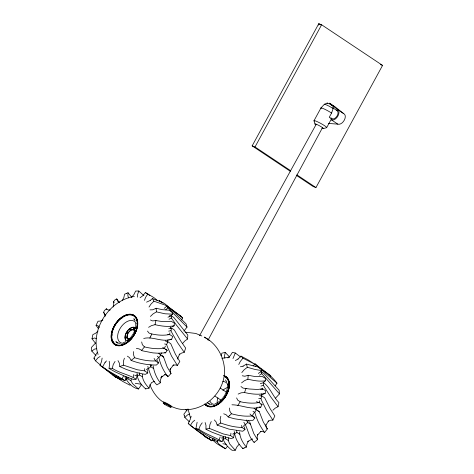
<?xml version="1.0" encoding="UTF-8"?>
<svg xmlns="http://www.w3.org/2000/svg" width="474" height="474" viewBox="0 0 474 474"><rect width="100%" height="100%" fill="white"/><g stroke="black" fill="none" stroke-linecap="round" stroke-linejoin="round"><path stroke-width="0.71" d="M234.156 434.154L233.575 437.733L230.654 435.618L223.23 433.923L209.419 428.407L209.899 424.603L211.256 421.534M233.575 437.733L231.288 438.628L222.993 436.376L212.145 432.264L206.854 429.711L205.965 429.112L205.971 425.314L205.129 422.553M151.461 382.785L149.82 385.611L149.037 388.159L145.66 388.917C141.282 384.983 136.897 379.538 137.099 373.328M149.037 388.159C146.016 384.929 143.213 381.22 142.39 376.783L139.433 374.981L139.457 372.86M142.39 376.783L142.532 374.259M331.225 119.217A7.27 0.812 28.6 0 0 329.258 117.285L331.563 113.055L333.157 108.564L333.186 106.022A4.159 0.462 28.6 0 0 328.364 103.427A4.159 0.462 28.6 0 0 327.67 103.741M153.126 365.881C154.062 371.954 156.473 377.926 160.342 382.773L156.87 384.9C151.858 379.87 149.802 372.979 147.805 366.414M135.754 326.687L135.825 323.535M227.496 384.639C227.798 392.833 222.389 400.986 214.787 404.014M229.576 408.043L229.777 411.029L231.425 413.755C238.055 415.562 244.981 416.682 251.86 415.935L254.876 417.985L252.986 420.325L245.099 420.349L234.5 418.791L229.167 417.333L228.195 416.942L226.104 414.726L223.698 413.79M265.837 424.775L266.323 427.785M230.927 433.177L230.654 435.618M105.092 316.395C105.584 312.248 101.158 313.047 106.324 308.811L108.137 309.972L110.229 309.978M244.596 447.841L246.356 447.112L246.99 443.913L248.471 441.081M182.567 343.52L184.789 341.007L187.574 339.005L187.817 335.041L174.005 317.657L171.203 315.619L167.968 317.213M126.315 293.477L128.027 292.748L127.862 295.812L128.602 297.85M244.59 447.841L242.878 448.576L242.913 447.96M223.39 436.382L223.064 439.066C224.712 443.652 228.172 447.497 232.082 450.3L235.252 450.27L236.911 446.875L239.068 444.31M241.568 382.897L244.383 380.729L247.878 379.206L248.204 375.289L254.828 376.498L262.27 376.492L265.351 378.371L265.529 380.746L263.514 382.234M272.894 410.223L275.276 408.096L278.048 406.698L270.855 397.064L264.77 387.72L263.36 385.232L263.574 382.654L260.333 383.673M172.121 326.847L174.148 325.768L174.367 323.197L171.292 321.289L163.009 321.668L155.934 320.578L152.533 320.91L150.459 319.997M102.123 358.083L101.566 361.455L100.044 365.353C107.882 371.071 115.994 377.061 125.006 380.717L126.445 378.276M232.977 358.551L235.294 353.017L240.691 357.058M127.399 340.302L127.642 340.972L127.334 340.77L127.779 339.953L128.033 340.539M134.681 328.067L134.237 328.879L133.929 328.678L134.373 327.86L134.995 328.186L134.373 327.86M133.929 328.678L134.628 328.446L134.687 327.978M137.105 375.793L136.068 379.164C128.815 374.472 119.626 373.251 112.291 368.31L113.262 364.459L115.052 361.437M136.068 379.164L133.852 379.603L125.711 376.652L115.069 371.794L109.897 368.932L109.038 368.286L109.583 364.346L109.198 361.253M235.252 450.27L229.7 443.972L228.249 440.417L225.269 438.622L225.577 436.613M228.249 440.417L228.77 437.78M249.555 421.641L253.797 433.568L257.524 439.671L254.165 442.396C248.263 437.028 248.157 428.223 243.849 422.269M133.627 351.607L133.443 354.534L134.563 357.71C141.335 359.807 148.403 361.295 155.525 360.91L158.523 362.977L156.432 365.039C147.817 365.045 139.143 363.528 131.12 360.382L129.509 357.645L127.399 356.17M133.822 374.49L133.17 377.043M170.391 368.594L170.267 372.054M278.048 406.698L278.896 402.539C272.971 396.566 270.281 387.691 263.574 382.654M95.398 343.123L92.003 338.78L92.857 334.626L95.63 333.228L97.988 331.13M191.164 416.237L190.175 419.626L188.243 423.335L188.972 424.082M148.599 327.327L151.52 325.608L155.004 324.684L155.934 320.578M318.457 25.11L318.771 23.7L321.627 24.778L382.565 65.4L315.957 187.568L313.101 186.489L296.481 175.416M145.66 388.917L145.808 388.247M179.125 354.736L181.566 353.089L184.226 352.33L177.566 342.714L172.169 333.252L170.966 330.71L171.57 328.02L168.78 328.387M229.659 357.135L225.245 352.407L224.534 355.731L224.806 358.119M262.329 394.569L265.102 393.456L265.718 390.772L262.643 388.834L257.483 389.468L249.383 388.994L242.949 388.07L240.958 386.494M223.438 438.539L222.051 441.649C214.781 436.844 206.048 434.421 198.861 429.248L200.295 425.462L202.22 422.832M222.051 441.649C212.595 439.777 204.081 433.538 195.916 428.496L197.125 422.227M144.463 300.38L145.589 297.382L147.817 293.957L154.121 297.761L157.51 300.569M141.459 384.71L138.479 389C132.916 388.123 128.768 383.342 125.835 378.862L126.309 377.18M138.479 389L132.536 383.614L130.907 380.687L127.903 378.892L128.288 377.535M130.907 380.687L131.381 379.004M220.831 416.243L220.149 419.484L220.73 423.021C227.573 425.445 234.701 427.358 242.007 427.424L244.981 429.515L242.753 431.239L228.983 429.118L217.175 425.095L216.085 421.913L214.355 419.94M238.76 364.47L240.324 361.419L242.961 358.184L254.87 364.251L247.997 359.802L240.958 356.116L237.978 359.096M220.185 436.939L219.178 439.522M97.223 352.431L93.929 358.113L95.481 360.833L100.778 365.371M184.226 352.33L185.66 348.106L180.564 340.776L174.373 329.999L171.57 328.02M130.694 329.246L130.623 328.523L130.048 329.258L131.002 329.454M113.144 306.968C114.951 303.396 111.562 300.99 116.74 298.922L119.294 302.4M257.761 434.35L257.104 437.087L257.524 439.671M238.149 394.078L241.159 392.816L244.531 392.525L246.042 388.354M272.876 420.112L266.69 410.644L261.932 401.2L260.931 398.664L261.909 395.932L264.723 397.887L270.139 408.701L274.843 415.953L272.876 420.112L270.411 420.225L268.029 421.321M143.711 338.46C152.515 336.013 162.286 342.708 171.718 339.2L172.708 336.475L169.645 334.508L167.713 334.52M143.9 295.675L138.817 291.018L137.573 294.49L137.377 297.168M221.085 355.707L221.868 353.166L225.245 352.407M125.006 380.717C117.748 375.805 109.613 372.191 102.597 366.811L105.192 362.213M270.547 376.747L270.861 375.971L270.085 375.248L262.786 370.176M227.413 446.312L225.565 448.771L222.424 447.13L216.778 443.563L212.974 440.37L212.34 439.665L213.016 438.012M225.565 448.771L219.118 444.262L217.228 441.964L214.207 440.168L214.752 438.835M217.228 441.964L217.904 440.31M134.936 330.088L133.431 333.495L131.339 336.682L128.804 339.431M123.495 376.054L122.15 378.59M150.809 336.113L149.831 338.098M177.43 359.114L179.735 353.894M98.272 328.506L96.062 325.365L98.023 321.206L100.488 321.094L102.905 319.974M181.566 319.962L182.656 317.989L181.927 317.242L166.096 305.274M177.389 365.436L171.612 356.223L167.429 346.956L166.611 344.456L167.932 341.772L170.758 343.697L175.469 354.374L179.83 361.466L177.389 365.436L175.214 364.897L172.903 365.466M231.964 404.796C241.248 404.772 250.971 410.188 260.747 407.202L262.081 404.529L259.029 402.533L256.369 401.745M150.833 336.066L151.876 333.992C157.694 335.225 163.785 335.716 169.645 334.508M180.404 316.188L180.576 315.868L166.842 305.742M212.654 439.623L211.789 440.784L202.392 434.504L190.329 425.456L192.503 422.121L194.743 420.225M275.127 385.901L276.976 383.205C271.448 375.248 262.555 369.963 255.053 363.86L253.08 365.981M208.05 340.136L322.474 127.707M130.172 384.929L129.947 385.208L122.908 381.523L116.035 377.067L116.604 376.018M117.641 378.027L118.334 376.753M120.68 379.834L121.255 378.785M127.073 333.175L127.186 332.363L126.522 332.967L127.382 333.382L127.636 332.908L127.186 332.363M290.325 171.31L252.156 145.868L318.771 23.7L320.614 24.932M252.156 145.868L255.018 146.946L321.627 24.778M320.898 108.066L313.984 120.746L315.009 124.087M326.752 127.5L331.362 119.045M329.999 103.445L335.177 106.893L343.591 113.564A6.055 3.756 -56.3 0 1 344.278 120.195A6.055 3.756 -56.3 0 1 337.826 124.135L331.498 119.916L332.078 118.861M124.425 358.178L123.364 361.348L123.388 365.146L137.342 369.779L144.76 370.899L147.71 373.008L145.417 374.336L142.573 373.909L131.576 371.249L126.12 369.365L119.833 366.562L119.288 363.025L118.002 360.625M199.578 335.651L316.17 124.372M187.615 409.181L183.871 414.24L184.362 415.822M149.002 307.063L150.951 304.136L153.931 301.191L167.15 305.789C163.352 301.577 157.327 300.949 152.456 298.525L150.246 300.433M95.576 342.969L91.435 347.442L91.802 351.098L96.032 355.607M275.329 398.35L279.47 393.876L279.097 390.221L263.988 373.577L261.192 371.515L258.324 373.429M122.428 300.238L123.862 297.542L124.549 294.212L126.309 293.483M237.693 405.631L240.211 401.715C246.362 403.078 252.796 403.694 259.029 402.533M264.581 432.513C260.161 426.428 256.707 419.585 254.781 412.303L256.404 409.749L259.248 411.645L263.337 422.014L267.419 428.851L264.581 432.513L262.768 431.352L260.647 431.352M136.358 348.479L139.018 348.864L142.508 350.843L152.93 352.887L158.026 353.219L165.568 352.84L167.203 350.292L162.683 347.383M183.865 331.089L187.029 327.084L186.051 323.843L175.38 313.415L166.878 306.08L164.176 308.396M147.817 293.957L145.34 292.547L142.822 295.705L140.067 297.749M173.834 364.601L169.805 369.673M265.505 425.705L268.705 420.829M95.481 360.833L97.917 357.87L100.198 356.424M241.805 372.576L244.092 369.827L247.333 367.279L255.249 369.524L261.974 370.603L261.026 368.831L257.957 366.995L246.439 364.091L243.008 366.206M208.951 438.669L210.023 437.235M150.412 316.46L153.013 313.936L156.426 311.868L164.928 313.782L172.56 314.167L171.985 312.058L168.91 310.203L162.304 309.676L156.136 308.26L152.752 309.795L150.003 309.866M125.42 337.565L126.125 337.138L125.835 337.98L125.42 337.565L125.77 338.187L125.462 337.986M141.536 350.499L144.452 346.891C150.88 348.449 157.593 349.279 164.17 348.272M161.972 355.192L163.595 357.1L167.174 367L171.037 373.506L167.891 376.747C163.595 371.089 160.408 364.524 158.849 357.58L160.727 355.233L158.778 353.243M189.363 421.801L184.848 417.476L187.461 414.969L189.713 414.015M260.854 371.894L261.974 370.603M321.028 107.894L324.37 104.256L327.161 103.071M229.777 415.366L228.195 416.942M257.601 434.984L260.996 431.304M102.799 367.149L113.031 375.361L113.843 374.49M255.142 366.568L256.363 365.253L255.053 363.86M105.086 362.337L106.549 360.904M170.622 316.016L172.56 314.167M131.648 297.18L133.911 294.579L135.647 291.048L138.817 291.018M245.645 424.508L247.724 422.435L246.231 419.94M165.699 309.795L167.843 307.863L166.878 306.08M229.783 415.354L231.425 413.755M91.802 351.098L94.61 349.06L96.785 348.698M227.893 357.953L230.311 355.648L232.426 352.318L235.294 353.017M131.12 360.382L134.563 357.71M148.617 368.494L150.833 366.763L153.742 368.588M259.491 375.248L261.772 373.631L261.192 371.515M160.686 377.837L165.343 374.318M252.364 438.942L247.351 441.792M150.24 300.433L146.567 302.157M238.102 358.996L235.377 360.566M161.723 376.291L162.09 376.048L160.449 379.834L160.342 382.773M169.028 319.257L171.392 318.001L171.203 315.619M217.175 425.095L220.73 423.021M242.878 448.576C238.819 444.594 235.762 439.404 234.63 433.799L236.911 432.466L239.844 434.273C240.662 439.096 243.245 443.409 246.356 447.112M92.003 338.78L94.699 337.98L96.412 338.685M123.11 342.909L125.995 341.553M151.763 382.524L154.376 381.303M248.204 375.289L244.827 376.243L242.273 375.769M260.984 386.079L263.36 385.232M119.833 366.562L123.388 365.146M137.152 375.882L139.433 374.981M243.144 366.147L240.407 366.775M323.458 128.573L326.616 127.672A7.27 0.812 28.6 0 0 320.039 123.033A7.27 0.812 28.6 0 0 314.28 121.143M262.643 388.834L260.576 389.296M168.643 331.119L170.966 330.71M205.965 429.112L209.419 428.407M265.102 393.456C258.306 394.913 251.238 394.09 244.531 392.525M223.064 439.066L225.269 438.622M174.148 325.768C167.802 327.101 161.249 326.082 155.004 324.684M169.864 339.384L171.718 339.2M134.355 296.469C109.168 300.042 89.675 330.135 98.094 354.493M221.897 358.308L229.292 357.212M265.529 380.746C259.628 381.789 253.637 380.498 247.878 379.206M258.727 398.616L260.931 398.664M96.062 325.365L98.272 325.869L99.285 327.534M109.038 368.286L112.291 368.31M125.835 378.862L127.903 378.892M259.071 406.929L260.747 407.202M259.278 395.749L261.909 395.932M328.417 123.436L337.826 124.135M151.876 333.992L149.055 333.08L147.479 331.071M164.668 374.442L166.972 375.402M185.115 332.156L195.768 333.441L201.847 335.977M140.962 384.183L135.315 383.318M164.591 343.952L166.611 344.456M120.343 343.401L117.872 342.992L115.881 341.718L117.86 343.04M212.014 404.506L209.549 404.097L207.559 402.823L209.538 404.144M222.863 443.747L226.305 444.31M119.158 302.282L117.641 301.191L116.74 298.922M260.813 404.239L262.081 404.529M195.916 428.496L198.861 429.248M212.34 439.665L214.207 440.168M165.236 340.948L167.932 341.772M240.211 401.715L237.735 400.192L236.603 397.917M211.351 440.073L213.176 440.719M380.284 64.535L382.565 65.4M331.35 105.335L333.186 106.022M127.334 340.77L127.654 340.889M252.334 439.303L251.747 439.043M252.998 411.355L254.781 412.303M210.74 439.854L205.052 436.921L203.755 435.529M170.996 406.384L176.636 408.464C200.532 415.04 225.5 394.03 224.522 369.596C223.817 356.3 216.345 343.17 204.258 337.085L209.544 340.462M120.55 379.603L116.035 377.067M100.044 365.353L102.597 366.811M165.325 349.184L167.203 350.292M164.721 352.342L165.568 352.84M257.631 410.668L259.248 411.645M211.789 440.784L198.292 431.352L190.708 425.468M254.052 408.321L256.404 409.749M163.986 402.55C157.285 398.658 152.581 391.814 149.879 384.681M267.419 428.851L266.708 428.241M247.724 422.435L250.61 424.283M144.452 346.891L142.33 344.693L141.673 341.961M160.727 355.233L163.595 357.1M148.066 294.36L149.843 295.545M343.591 113.564L337.263 109.352L329.412 103.119M332.748 107.764L337.346 110.827M255.018 146.946L290.722 170.747M296.878 174.847L315.957 187.568M145.34 292.547L147.473 293.969M134.752 319.44L133.763 318.777L135.143 320.833M134.628 328.446L134.936 328.654L134.243 328.796M133.988 328.209L134.296 328.417M220.238 388.064L226.388 392.164M127.334 332.707L127.636 332.908M214.923 396.086L221.074 400.186M126.167 337.553L126.475 337.761M125.835 337.98L126.143 338.181M163.151 303.182L159.116 300.54L161.954 302.655M202.339 433.994L204.021 435.245M113.031 375.361L115.852 377.464L114.542 376.066M157.35 356.211L158.849 357.58M128.027 292.748L131.748 297.198M256.363 365.253L276.976 383.205M249.958 413.968L251.86 415.935M182.656 317.989L180.576 315.868M188.243 423.335L190.329 425.456M242.961 358.184L240.958 356.116M167.843 307.863L187.029 327.084M167.198 375.734L167.891 376.747M93.929 358.113L94.616 358.883M253.193 416.071L254.876 417.985M261.772 373.631L279.47 393.876M185.808 409.394L187.023 410.922M171.037 373.506L170.267 372.054M106.324 308.811L106.786 309.427M187.574 339.005L176.334 324.974L171.392 318.001M154.091 358.427L155.525 360.91M113.375 301.648L114.104 302.72M225.434 379.881L226.821 381.937M103.486 312.473L105.447 315.441M153.931 301.191L152.456 298.525M157.356 360.495L158.523 362.977M253.987 441.94L254.165 442.396M150.163 364.808L150.833 366.763M241.515 425.433L242.007 427.424M184.368 415.828L184.848 417.476M190.329 417.505L188.03 408.991M247.333 367.279L246.439 364.091M234.192 431.447L234.63 433.799M244.454 426.902L244.981 429.515M239.844 434.273L239.601 431.938M236.591 430.279L236.911 432.466M144.647 368.654L144.76 370.899M156.426 311.868L156.136 308.26M147.704 369.714L147.71 373.008M163.998 402.776A4.847 0.539 28.6 0 1 164.958 402.467A4.847 0.539 28.6 0 1 170.699 405.614A4.847 0.539 28.6 0 1 170.741 406.467M163.643 402.971A4.426 0.492 28.6 0 1 167.654 404.387A4.426 0.492 28.6 0 1 170.812 406.893M321.2 108.463A7.27 0.812 28.6 0 1 323.807 108.807A7.27 0.812 28.6 0 1 331.563 113.055M324.512 104.73A6.061 0.675 28.6 0 1 326.687 105.015A6.061 0.675 28.6 0 1 333.157 108.564M315.927 124.863A4.847 0.539 28.6 0 1 316.502 124.312A4.847 0.539 28.6 0 1 322.498 127.613A4.847 0.539 28.6 0 1 321.923 128.17M330.959 117.753A4.847 3.004 -56.3 0 0 336.546 116.77A4.847 3.004 -56.3 0 0 336.688 110.406L337.263 109.352A6.055 3.756 -56.3 0 1 337.95 115.976A6.055 3.756 -56.3 0 1 331.498 119.916M129.55 339.058A5.119 3.176 -56.3 0 1 128.448 332.736A5.119 3.176 -56.3 0 1 134.74 331.148M126.143 340.616A7.951 4.93 -56.3 0 1 127.465 330.864A7.951 4.93 -56.3 0 1 135.884 328.132M129.361 339.23A5.392 3.342 -56.3 0 1 128.199 332.576A5.392 3.342 -56.3 0 1 134.823 330.899M126.161 340.806A8.099 5.018 -56.3 0 1 127.512 330.876A8.099 5.018 -56.3 0 1 136.085 328.091M134.8 328.956A0.675 0.421 -56.3 0 1 134.106 328.772A0.675 0.421 -56.3 0 1 134.823 327.925M127.773 340.942A0.675 0.421 -56.3 0 1 127.21 340.587A0.675 0.421 -56.3 0 1 127.921 339.817A0.675 0.421 -56.3 0 1 128.11 340.569M127.316 332.458A0.675 0.421 -56.3 0 1 127.417 333.465M125.628 338.199A0.675 0.421 -56.3 0 1 125.8 337.47M127.547 341.061A0.675 0.421 -56.3 0 1 127.725 340.326M137.365 322.403A16.845 10.446 -56.3 0 1 137.282 326.047M136.109 330.621A16.845 10.446 -56.3 0 1 130.783 339.236M128.75 341.203A16.845 10.446 -56.3 0 1 126.031 343.194M125.373 343.579A16.845 10.446 -56.3 0 1 122.701 344.752M113.902 342.868A16.845 10.446 -56.3 0 1 112.771 341.007M111.935 335.764A16.845 10.446 -56.3 0 1 112.071 334.259M121.676 318.238A16.845 10.446 -56.3 0 1 122.772 317.462M123.347 343.289A12.697 7.868 -56.3 0 1 120.609 327.623A12.697 7.868 -56.3 0 1 136.216 323.677M169.384 315.518A41.102 25.483 -56.3 0 1 169.787 316.869M170.676 327.024A41.102 25.483 -56.3 0 1 170.551 328.553M169.929 332.766A41.102 25.483 -56.3 0 1 169.479 334.822M168.074 339.645A41.102 25.483 -56.3 0 1 167.132 342.216M165.45 346.085A41.102 25.483 -56.3 0 1 164.176 348.615M161.67 352.934A41.102 25.483 -56.3 0 1 160.485 354.742M157.955 358.208A41.102 25.483 -56.3 0 1 156.165 360.406M151.822 365.016A41.102 25.483 -56.3 0 1 150.821 365.946M148.066 368.304A41.102 25.483 -56.3 0 1 146.365 369.607M137.276 374.81A41.102 25.483 -56.3 0 1 134.794 375.728M126.996 377.108A41.102 25.483 -56.3 0 1 124.81 377.031M217.205 403.202A11.838 7.341 -56.3 0 1 217.922 397.893M222.887 390.327A11.838 7.341 -56.3 0 1 227.502 387.507M228.96 387.151A16.845 10.446 -56.3 0 1 228.231 390.41M228.018 391.068A16.845 10.446 -56.3 0 1 225.15 396.886A17.491 10.843 -56.3 0 1 205.343 404.79M222.946 399.795A16.845 10.446 -56.3 0 1 217.708 404.298M216.375 405.033A16.845 10.446 -56.3 0 1 214.378 405.857M222.816 381.54A12.697 7.868 -56.3 0 1 227.887 384.787M214.272 404.363A12.697 7.868 -56.3 0 1 209.946 401.146M224.362 376.155A17.183 10.653 -56.3 0 1 225.162 396.886A17.183 10.653 -56.3 0 1 205.669 404.642M224.255 376.006A17.248 10.695 -56.3 0 1 225.055 396.815A17.248 10.695 -56.3 0 1 205.491 404.6M223.396 375.538A17.52 10.861 -56.3 0 1 225.34 396.999A17.52 10.861 -56.3 0 1 204.709 404.026M224.368 375.793A17.491 10.843 -56.3 0 1 225.186 396.898M262.347 388.129A41.102 25.483 -56.3 0 1 262.229 389.658M261.601 393.87A41.102 25.483 -56.3 0 1 261.156 395.926M259.752 400.749A41.102 25.483 -56.3 0 1 259.059 402.675M257.127 407.19A41.102 25.483 -56.3 0 1 255.853 409.72M254.1 412.813A41.102 25.483 -56.3 0 1 252.156 415.846M248.749 420.42A41.102 25.483 -56.3 0 1 247.837 421.51M244.975 424.651A41.102 25.483 -56.3 0 1 242.996 426.588M234.594 433.029A41.102 25.483 -56.3 0 1 232.728 434.107M223.574 437.626A41.102 25.483 -56.3 0 1 221.429 438.006M224.202 376.451A16.845 10.446 -56.3 0 1 224.984 396.774A16.845 10.446 -56.3 0 1 205.876 404.375M164.508 404.221A4.426 0.492 28.6 0 0 170.918 407.362A4.426 0.492 28.6 0 0 165.918 404.032A4.426 0.492 28.6 0 0 164.508 404.221M134.361 328.849A0.675 0.421 -56.3 0 0 134.723 327.801A0.675 0.421 -56.3 0 0 133.84 328.334A0.675 0.421 -56.3 0 0 134.361 328.849M130.51 329.531A0.675 0.421 -56.3 0 0 130.865 328.482A0.675 0.421 -56.3 0 0 129.989 329.021A0.675 0.421 -56.3 0 0 130.51 329.531M126.985 333.358A0.675 0.421 -56.3 0 0 127.34 332.304A0.675 0.421 -56.3 0 0 126.463 332.843A0.675 0.421 -56.3 0 0 126.985 333.358M125.847 338.081A0.675 0.421 -56.3 0 0 126.208 337.032A0.675 0.421 -56.3 0 0 125.326 337.571A0.675 0.421 -56.3 0 0 125.847 338.081M125.894 343.342A17.183 10.653 -56.3 0 0 135.031 316.549A17.183 10.653 -56.3 0 0 112.616 330.236A17.183 10.653 -56.3 0 0 125.894 343.342M125.764 343.3A17.248 10.695 -56.3 0 0 134.93 316.407A17.248 10.695 -56.3 0 0 112.427 330.141A17.248 10.695 -56.3 0 0 125.764 343.3M125.924 343.603A17.52 10.861 -56.3 0 0 135.232 316.282A17.52 10.861 -56.3 0 0 112.379 330.242A17.52 10.861 -56.3 0 0 125.924 343.603M125.782 343.49A17.491 10.843 -56.3 0 0 135.078 316.211A17.491 10.843 -56.3 0 0 112.261 330.147A17.491 10.843 -56.3 0 0 125.782 343.49M125.865 343.081A16.845 10.446 -56.3 0 0 134.823 316.816A16.845 10.446 -56.3 0 0 112.848 330.23A16.845 10.446 -56.3 0 0 125.865 343.081"/></g></svg>
